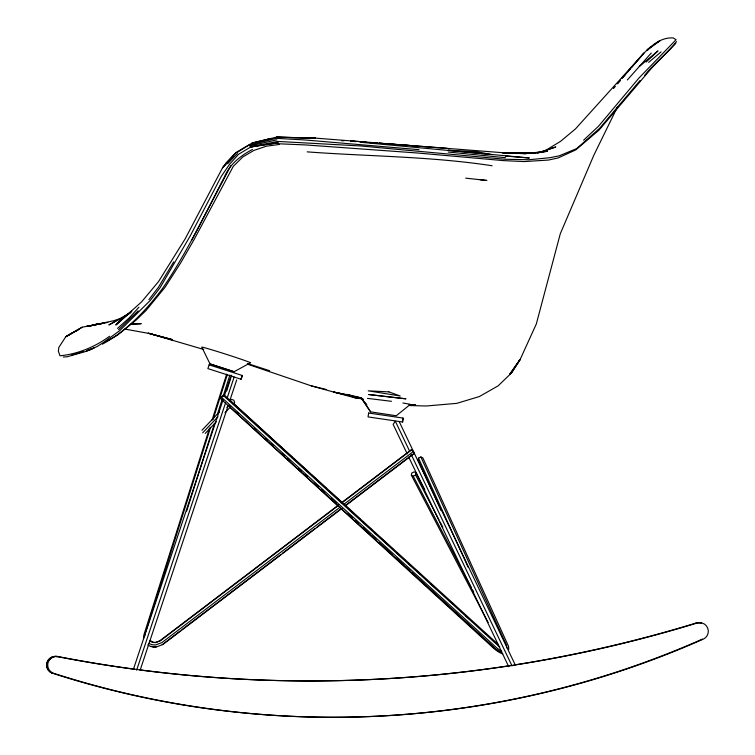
<?xml version="1.0" encoding="UTF-8"?>
<svg xmlns="http://www.w3.org/2000/svg" width="755" height="755" viewBox="0 0 755 755"><rect width="100%" height="100%" fill="white"/><g stroke="black" fill="none" stroke-linecap="round" stroke-linejoin="round"><path stroke-width="1.13" d="M402.424 421.969L403 418.072M508.747 649.508L508.549 646.346L422.819 457.851L420.856 456.954L418.506 458.125L418.119 460.182L441.014 510.522M488.164 622.479L411.343 475.169L411.796 473.007L414.155 471.866L416.062 472.875L424.772 489.589M439.032 519.95L415.609 475.027L416.062 472.875M209.541 428.076L144.233 633.822A11.854 10.579 -11.8 0 0 143.761 638.107M212.032 420.205L226.67 374.102M210.579 427.339L145.271 633.096A10.551 9.409 -11.8 0 0 144.79 635.955M213.08 419.469L227.359 374.499M186.683 511.088L214.514 423.395M217.374 414.401L222.366 398.659M223.084 396.413L229.86 375.046M226.689 390.948L231.681 375.207M240.958 379.208L242.157 375.452M133.399 669.355L223.046 399.876M224.452 395.648L230.388 377.793M136.636 670.176L225.528 402.953M227.01 398.489L234.154 377.019M140.241 669.874L228.17 405.558M229.728 400.858L236.702 379.897M617.618 106.597L593.808 155.294L560.285 233.776L536.314 323.989L520.214 359.342L511.428 373.017L498.158 385.833L479.368 396.554L456.756 403.359L426.292 405.992L409.786 405.558M102.369 344.176C126.68 330.954 146.168 310.39 162.58 288.41C186.513 253.406 204.596 214.958 224.178 177.463C229.36 164.562 240.458 155.728 252.463 149.452M191.704 240.279L230.851 165.666M676.546 41.6C667.09 53.539 654.359 63.156 644.761 75.245M173.688 261.834L158.484 287.193L148.914 299.669M511.428 373.017L520.214 359.342L509.644 374.405L520.044 359.512M500.858 652.443A10.551 3.841 40.3 0 1 494.723 648.271L220.403 398.517L221.366 397.187L223.942 394.733L498.272 644.487M223.942 394.733L220.403 398.517M263.391 140.789L271.073 138.439L252.179 142.988L236.183 152.406L226.028 163.127L222.48 167.893L185.211 238.788L158.55 281.568L141.525 301.925L115.987 324.848L123.018 317.393L131.71 311.211L128.775 314.005L123.018 317.393M647.413 50.604C653.5 43.186 663.286 37.212 673.215 37.939L676.065 39.713L638.975 78.001L598.564 126.189L583.624 140.166M640.051 80.474L599.536 128.407L576.716 148.584L559.144 155.851L549.772 157.729L528.811 159.749L505.038 159.258L361.116 145.998L277.651 141.421L250.83 146.961L238.693 154.18L229.567 164.279L221.394 176.189L190.128 236.098L160.032 287.74L150.462 300.216L119.715 330.643L103.256 342.6L97.206 346.507L85.711 351.462L67.091 356.794L63.241 357.03M615.014 86.523L613.485 88.297L614.985 86.589M617.307 83.862L620.355 80.304M621.884 78.529L643.883 53.143L650.13 47.169M618.024 83.069L620.308 80.426M622.592 77.784L625.631 74.264M627.15 72.508L630.189 68.988M631.718 67.223L643.883 53.143L575.508 128.869L560.569 141.336L545.544 150.481L555.784 146.98L537.381 152.991M675.734 43.403L651.574 68.139L599.026 130.087L575.782 149.877L558.087 157.965L548.432 160.06L524.168 161.579L503.717 160.626L417.355 152.991L305.492 144.932L278.519 143.78M236.183 152.406L222.48 167.893L230.275 159.522M627.386 79.945L651.206 53.086M138.939 307.2L129.228 317.902L117.553 328.387M227.604 163.741L237.372 153.501M201.925 430.284L219.46 411.9M229.973 400.877L231.417 399.367L233.786 400.178L234.701 402.5L233.267 404.01M202.67 432.804L217.959 416.769M226.859 407.445L229.284 404.897M205.218 433.417L216.279 421.828M224.999 412.683L230.841 406.558M226.028 163.127L233.286 155.992M138.184 310.834L118.592 329.671M646.167 61.986L657.973 50.906L639.296 66.516M115.987 324.848L131.71 311.211M648.658 62.354L661.069 51.897M409.125 404.501L415.59 404.831L409.946 404.689L396.262 415.76L370.592 411.862L361.277 397.913L363.344 400.575M130.606 312.561L108.843 324.943L121.083 318.365L113.609 320.752L86.429 326.481L96.536 324.678M338.853 504.774L159.616 640.967L155.719 642.42A6.616 5.898 -11.8 0 1 150.349 640.41M341.666 502.632L411.116 449.867L413.353 451.518L414.372 453.406L345.865 505.463M338.523 505.369L160.22 640.853L155.558 642.59A7.928 7.069 -11.8 0 1 149.934 640.938M341.336 503.226L411.72 449.744M340.146 507.134L161.844 642.618L155.643 644.94A10.551 9.409 -11.8 0 1 148.801 643.203M343.902 504.283L413.353 451.518M162.268 644.628L180.096 631.086M181.974 629.651L280.511 554.783M282.389 553.358L315.231 528.396M317.109 526.971L341.515 508.436M345.261 505.576L412.834 454.236M342.119 508.313L162.872 644.506L155.898 647.11A11.854 10.579 -11.8 0 1 147.763 644.855M109.579 336.268C95.319 346.8 77.501 354.199 59.994 355.775L58.371 351.226L58.796 347.47L65.798 336.711L82.276 327.179L107.833 322.404M237.447 152.236L248.754 145.168L276.547 138.335L305.228 139.996L419.044 149.669M82.276 327.179L65.798 336.711L79.02 329.274L67.837 335.484M105.389 341.968L117.572 335.126L136.278 319.912L146.083 310.447L164.986 287.372L180.577 263.061L194.101 239.561L233.267 166.393L242.761 156.993L253.991 150.368L266.43 146.187L279.473 144.431M234.107 371.724L250.367 362.844A25.764 0.651 17.8 0 0 229.501 355.378A25.764 0.651 17.8 0 0 201.783 347.073L209.994 363.901L234.107 371.724L209.994 363.901M411.343 475.169L413.249 476.178L415.609 475.027M83.465 351.528L71.753 355.001M85.711 351.462L92.28 349.036M87.467 350.122L94.469 347.829M538.192 152.812L544.497 150.821M88.788 326.471L92.034 325.528M94.205 324.905L98.546 323.659L93.469 324.867L95.734 324.792M252.179 142.988L276.424 137.174L315.486 138.127L507.756 153.095L524.772 153.624L540.457 152.387L524.772 153.624L507.152 153.02M249.49 146.036L276.906 139.826M86.429 326.481L103.246 323.282M413.768 453.529L414.372 453.406M98.782 324.282L101.038 323.886M542.552 152.123L547.564 151.245L532.832 153.038L502.462 152.859L531.69 153.048M96.357 324.273L104.303 323.065M524.772 153.624L543.005 151.717M129.803 324.49L141.242 323.697L133.012 323.848M341.713 140.798L344.044 140.723M360.088 141.836L364.722 141.836L350.943 141.1M307.191 151.868C368.808 156.445 430.945 156.361 492.118 165.751M505.378 156.04L529.34 157.993L361.919 142.393M350.924 141.213L355.511 141.544M360.097 141.864L366.987 142.355M370.422 142.601L377.302 143.091M379.595 143.252L447.13 148.329M351.075 141.232L355.756 141.572M360.437 141.912L366.298 142.336M369.808 142.591L376.839 143.101M379.18 143.271L387.372 143.865M389.722 144.035L409.625 145.479M505.51 157.701L448.196 152.038M457.2 151.132L448.008 150.217L477.396 151.821L491.694 154.567L459.502 151.359M480.114 179.737L486.881 180.464L465.712 178.142M367.487 398.376L391.505 401.32M362.334 398.659L352.991 397.338L333.54 392.024L357.785 396.885M362.287 398.706L352.991 397.338L363.334 399.121M125.094 329.114L149.396 333.521L172.272 339.571L148.206 333.153L203.727 349.461M333.54 392.024L361.607 398.13M247.432 364.165L311.39 385.89L326.198 389.448M346.696 394.384L351.254 395.478M356.955 396.847L361.503 397.942M311.39 385.89L333.644 392.043L361.588 398.357L366.59 404.784M149.301 333.465L172.187 339.939M247.319 363.466L269.639 370.733M223.131 395.299L497.46 645.044A10.551 3.841 40.3 0 0 499.725 646.893M221.366 397.187L495.695 646.941A11.863 4.322 40.3 0 0 501.754 651.235M236.881 412.23L238.627 413.815M233.512 403.538L276.151 442.505M277.897 444.1L292.685 457.624M294.431 459.21L310.088 473.527M311.834 475.121L326.622 488.636M329.237 491.024L341.42 502.16M345.771 506.143L360.56 519.657M363.174 522.045L371.875 530.001M374.489 532.388L377.094 534.776M379.708 537.164L388.41 545.11M391.892 548.29L393.629 549.885M397.111 553.066L404.944 560.229M408.427 563.409L411.031 565.797M414.514 568.977L420.611 574.546M425.829 579.312L427.566 580.906M431.048 584.087L436.267 588.862M448.451 599.998L452.802 603.972M459.767 610.333L461.503 611.928M465.854 615.901L469.336 619.081M482.388 631.02L485.871 634.2M236.796 412.4L238.533 413.995M254.199 428.311L255.945 429.897M265.515 438.646L267.251 440.24M270.734 443.421L273.348 445.809M282.049 453.764L284.654 456.152M287.268 458.53L289.882 460.918M298.584 468.874L301.188 471.262M304.671 474.442L307.285 476.83M314.24 483.191L318.591 487.164M321.205 489.551L324.688 492.732M330.775 498.3L336.003 503.075M347.309 513.419L352.538 518.185M355.143 520.572L358.625 523.753M362.976 527.736L369.941 534.096M371.677 535.691L376.028 539.665M379.51 542.845L392.562 554.774M396.045 557.954L403.878 565.117M405.614 566.703L409.965 570.686M411.711 572.271L494.374 647.837A7.928 2.378 40.4 0 0 500.556 651.82M229.964 407.228L337.872 505.859M340.477 508.247L493.638 648.234A10.551 3.162 40.4 0 0 502.792 653.773M365.411 403.236L366.788 405.02M370.592 411.862L361.588 398.357A25.255 0.774 7.5 0 1 361.277 397.913M440.127 522.045L442.845 527.264M413.249 476.178L471.545 587.966M472.639 590.051L473.725 592.147M399.159 421.516L515.24 664.891M409.635 451.207L395.327 421.214L393.147 424.385L407.228 453.906M411.154 454.397L512.032 665.901M408.748 457.086L508.728 666.693M420.856 456.954L506.586 645.449L506.737 647.828M418.506 458.125L468.194 567.364M402.887 403.01A25.255 0.774 7.5 0 1 409.946 404.689M463.296 707.879A915.504 914.447 90 0 1 51.963 673.073M702.48 639.06A915.504 914.447 90 0 1 664.834 654.736M664.06 655.038A915.504 914.447 90 0 1 625.735 668.977M624.951 669.241A915.504 914.447 90 0 1 464.117 707.765M510.531 665.523A1322.26 1320.731 90 0 1 256.955 679.887M256.304 679.868A1322.26 1320.731 90 0 1 216.628 677.669M215.977 677.622A1322.26 1320.731 90 0 1 139.713 669.968M134.484 669.279A1322.26 1320.731 90 0 1 56.568 656.472M695.987 623.045A8.673 8.664 90 0 1 701.291 623.064A8.673 8.664 -90 0 0 695.987 623.045A1322.26 1320.731 90 0 1 513.957 664.995M57.588 656.463A1322.26 1320.731 90 0 0 697.025 623.045A8.673 8.664 -90 0 1 707.68 628.047A8.673 8.664 -90 0 1 703.518 639.06A915.504 914.447 90 0 1 53.303 673.177A8.673 8.664 90 0 1 48.037 662.654A8.673 8.664 90 0 1 58.107 656.567A8.673 8.664 -90 0 0 51.878 657.633M49.481 659.785A8.673 8.664 -90 0 1 51 658.247M156.059 646.95A10.551 9.409 -11.8 0 1 151.302 646.271M368.638 413.023L368.062 416.92L402.67 422.007L403.245 418.11L368.638 413.023M209.088 364.844L207.889 368.6L241.185 379.284L242.393 375.528L209.088 364.844M657.935 42.091L647.044 49.962L660.172 40.534L657.935 42.091M264.797 144.639L250.83 146.961L278.35 142.837L264.797 144.639M305.775 137.835L276.424 137.174L315.486 138.127L305.775 137.835M388.91 391.892L368.232 390.826L400.207 396.007L388.91 391.892M405.794 398.819L368.77 394.525L405.794 398.819M46.989 662.654A8.673 8.664 -90 0 0 52.274 673.177A8.673 8.664 90 0 1 46.989 662.654A8.673 8.664 90 0 1 57.059 656.567A8.673 8.664 -90 0 0 46.989 662.654"/></g></svg>
